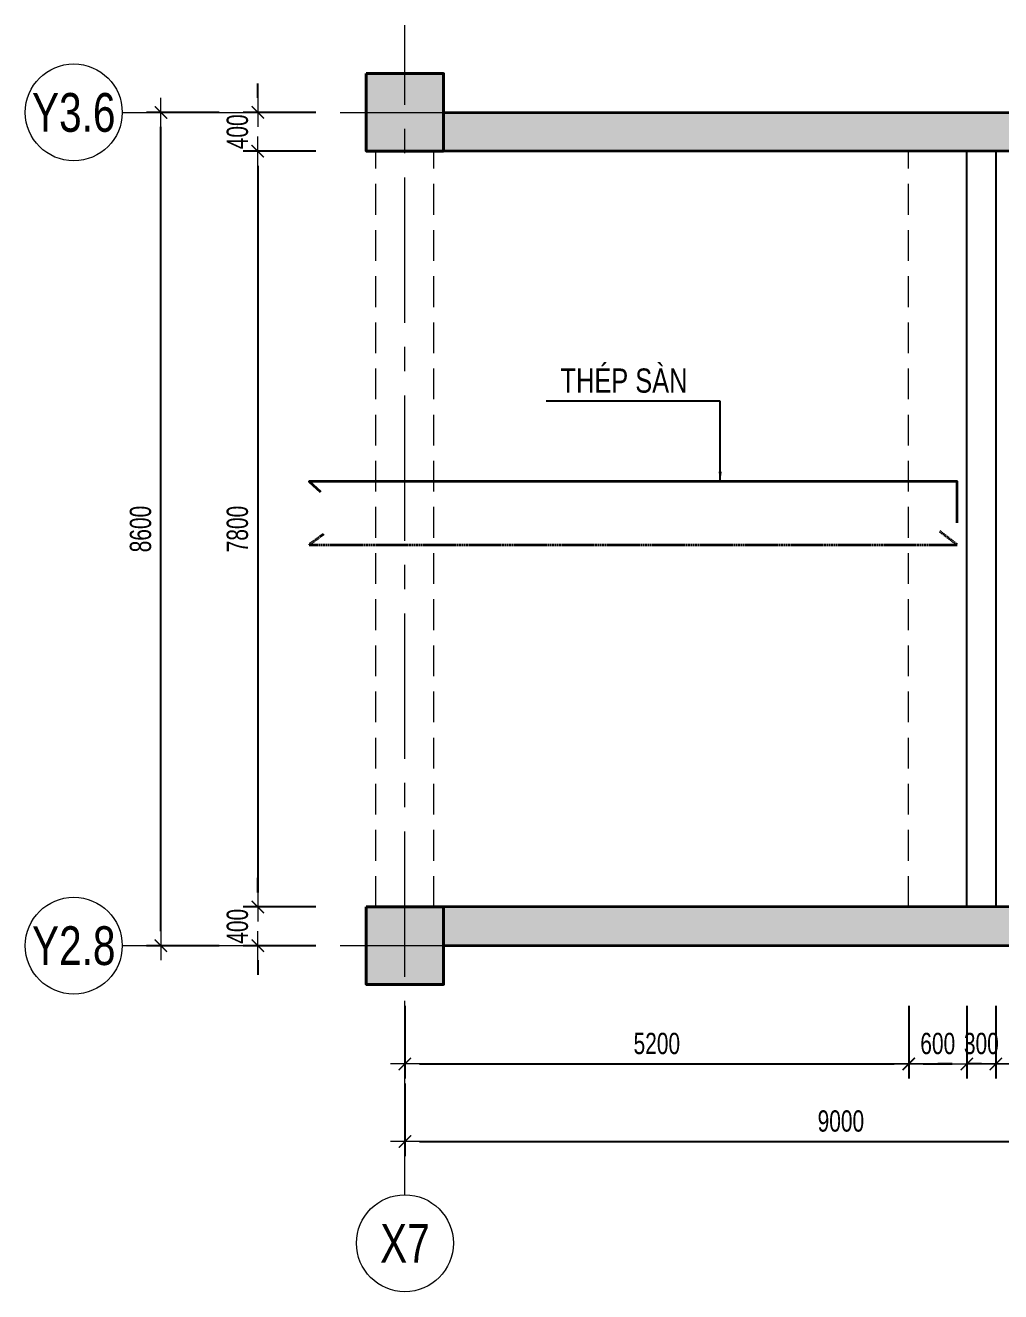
# Model space of a CAD drawing. Header units: millimetres. Extents: x -172050 to 1089997, y 452920 to 1051687.
# Drawn here: x 246907 to 256976, y 483161 to 496231 of the extents above; entities that cross this region are included whole.
import ezdxf
from ezdxf.enums import TextEntityAlignment as Align

# ---------------------------------------------------------------- set-up
doc = ezdxf.new("R2010")
doc.units = ezdxf.units.MM
doc.header["$MEASUREMENT"] = 0
for name, pattern in [('_DASH', [0.6, 0.4, -0.2]), ('CENTER2', [1.125, 0.75, -0.125, 0.125, -0.125]), ('HIDDEN2', [4.7625, 3.175, -1.5875]), ('POD_Grid$0$CENTER2', [1.125, 0.75, -0.125, 0.125, -0.125])]:
    doc.linetypes.add(name, pattern=pattern)
doc.layers.get('Defpoints').update_dxf_attribs({"color": 151, "lineweight": 9})
doc.layers.add('-L-A_OUTLINE', color=2, linetype='Continuous')
doc.layers.add('TT-TEN COT', color=3, linetype='Continuous')
for name, color, linetype, lineweight in [('kata_thep - H', 4, 'Continuous', 35), ('NDC_S_AXIS', 5, 'CENTER2', 13), ('NDC_S_BEAM', 3, 'HIDDEN2', 20), ('NDC_S_DIM', 1, 'Continuous', 15), ('NDC_S_HATCH MATERIAL', 8, 'Continuous', 13), ('NDC_S_SYMBOL', 1, 'Continuous', 15), ('NDC_S_TEXT SYMBOL', 7, 'Continuous', 20), ('PD_B1F_Col$0$NDC_S-COLUMN', 4, 'Continuous', 40), ('PD_B1F_Col$0$NDC_S_HATCH COLUMN AND WALL', 251, 'Continuous', 13), ('POD_Grid$0$NDC_S_AXIS', 5, 'POD_Grid$0$CENTER2', 13), ('Ramp wall 2.1(B1)$0$NDC_S_WALL', 6, 'Continuous', 35)]:
    doc.layers.add(name, color=color, linetype=linetype, lineweight=lineweight)
doc.styles.add('ARIAL', font='arial.ttf', dxfattribs={"width": 0.8})
doc.styles.add('NDC_ANNO', font='', dxfattribs={"width": 0.8})
doc.styles.add('NDC_ARIAL', font='arial.ttf', dxfattribs={"width": 0.85})
doc.styles.add('NDC_DIM', font='', dxfattribs={"width": 0.75})
doc.styles.get('NDC_ANNO').set_extended_font_data('Dotum')
doc.styles.get('NDC_DIM').set_extended_font_data('Dotum')
doc.dimstyles.new('A1-NDC_1-100', dxfattribs={"dimscale": 100, "dimtxt": 2.5, "dimasz": 1, "dimexe": 1, "dimexo": 0, "dimgap": 0.8, "dimtad": 1, "dimdec": 0, "dimdsep": 46, "dimtxsty": 'NDC_ARIAL', "dimblk": 'DIMMARK', "dimcen": 49999.938995, "dimdle": 1.5, "dimclrd": 1, "dimclre": 1, "dimclrt": 3, "dimadec": 0, "dimazin": 0, "dimtfac": 1, "dimtdec": 0, "dimtix": 1, "dimtmove": 2, "dimatfit": 3, "dimfxl": 1, "dimarcsym": 0})
doc.dimstyles.new('NDC_dim_100', dxfattribs={"dimscale": 100, "dimtxt": 2.2, "dimasz": 1.5, "dimexe": 1.5, "dimexo": 2.5, "dimgap": 1, "dimtad": 1, "dimdec": 0, "dimzin": 0, "dimdsep": 46, "dimtxsty": 'NDC_DIM', "dimblk": 'DIMMARK', "dimcen": 0.09, "dimdle": 1.2, "dimclrd": 1, "dimclre": 1, "dimclrt": 3, "dimadec": 0, "dimazin": 0, "dimtfac": 1, "dimtdec": 0, "dimtix": 1, "dimtofl": 0, "dimtmove": 0, "dimatfit": 3, "dimfxl": 6, "dimfxlon": 1, "dimtolj": 1, "dimtzin": 0, "dimarcsym": 0})

# ---------------------------------------------------------------- blocks, each defined once
blk = doc.blocks.new('PD_B1F_Col$0$cot')
at = {"layer": 'PD_B1F_Col$0$NDC_S_HATCH COLUMN AND WALL', "ltscale": 0.005}
h = blk.add_hatch(color=256, dxfattribs=at)
h.dxf.hatch_style = 1
h.paths.add_polyline_path([(-0.5, 0.5), (0.5, 0.5), (0.5, -0.5), (-0.5, -0.5)])
at = {"layer": 'PD_B1F_Col$0$NDC_S-COLUMN', "ltscale": 0.005}
blk.add_lwpolyline([(-0.5, 0.5), (0.5, 0.5), (0.5, -0.5), (-0.5, -0.5)], close=True, dxfattribs=at)
blk = doc.blocks.new('ramp5-2')
at = {"layer": 'NDC_S_HATCH MATERIAL'}
h = blk.add_hatch(dxfattribs=at)
h.set_pattern_fill('BT-01', color=252, scale=30, style=0, pattern_type=2)
h.set_pattern_definition([(50, (-906343.9, 141013.11), (215.178055, -18.82564), [22.5, -247.5]), (355, (-906343.9, 141013.1), (-41.6254, 225.65764), [18, -198]), (100.4514, (-906325.97, 141011.54), (173.552815, 206.831863), [19.122057, -210.342634]), (46.1842, (-906343.9, 141073.1), (320.172315, -49.655704), [33.75, -371.25]), (96.6356, (-906317.22, 141068.97), (280.39881, 292.23536), [28.68309, -315.5139]), (351.1842, (-906343.9, 141073.1), (280.39858, 292.23558), [27, -297]), (21, (-906313.9, 141058.11), (179.072116, -120.785667), [22.5, -247.5]), (326, (-906313.9, 141058.1), (72.9946, 217.545014), [18, -198]), (71.4514, (-906298.98, 141048.05), (252.06679, 96.75915), [19.122057, -210.342634]), (37.5, (-906343.9, 141013.11), (3.6479566, 99.868156), [0, -195.6, 0, -201, 0, -198.75]), (7.5, (-906343.9, 141013.11), (78.920861, 118.323514), [0, -114.6, 0, -191.1, 0, -75.75]), (327.5, (-906410.8, 141013.11), (160.146731, -6.7664615), [0, -75, 0, -234, 0, -310.5]), (317.5, (-906440.8, 141013.11), (174.95585, 30.031495), [0, -97.5, 0, -155.4, 0, -220.5]), (45, (-906343.9, 141013.11), (-90.156115, 90.156115), []), (45, (-906343.9, 141049.86), (-90.156115, 90.156115), [])])
h.paths.add_polyline_path([(800, 8600), (34300, 8600), (34300, 9000), (800, 9000)])
h = blk.add_hatch(dxfattribs=at)
h.set_pattern_fill('BT-01', color=252, scale=30, style=0, pattern_type=2)
h.set_pattern_definition([(50, (-906343.9, 132813.11), (215.178055, -18.82564), [22.5, -247.5]), (355, (-906343.9, 132813.1), (-41.6254, 225.65764), [18, -198]), (100.4514, (-906325.97, 132811.54), (173.552815, 206.831863), [19.122057, -210.342634]), (46.1842, (-906343.9, 132873.1), (320.172315, -49.655704), [33.75, -371.25]), (96.6356, (-906317.22, 132868.97), (280.39881, 292.23536), [28.68309, -315.5139]), (351.1842, (-906343.9, 132873.1), (280.39858, 292.23558), [27, -297]), (21, (-906313.9, 132858.11), (179.072116, -120.785667), [22.5, -247.5]), (326, (-906313.9, 132858.1), (72.9946, 217.545014), [18, -198]), (71.4514, (-906298.98, 132848.05), (252.06679, 96.75915), [19.122057, -210.342634]), (37.5, (-906343.9, 132813.11), (3.6479566, 99.868156), [0, -195.6, 0, -201, 0, -198.75]), (7.5, (-906343.9, 132813.11), (78.920861, 118.323514), [0, -114.6, 0, -191.1, 0, -75.75]), (327.5, (-906410.8, 132813.11), (160.146731, -6.7664615), [0, -75, 0, -234, 0, -310.5]), (317.5, (-906440.8, 132813.11), (174.95585, 30.031495), [0, -97.5, 0, -155.4, 0, -220.5]), (45, (-906343.9, 132813.11), (-90.156115, 90.156115), []), (45, (-906343.9, 132849.86), (-90.156115, 90.156115), [])])
h.paths.add_polyline_path([(800, 400), (34300, 400), (34300, 800), (800, 800)])
at = {"layer": '-L-A_OUTLINE'}
blk.add_lwpolyline([(6200, 8600), (6500, 8600), (6500, 800), (6200, 800)], close=True, dxfattribs=at)
at = {"layer": 'NDC_S_BEAM', "ltscale": 100}
for p, q in [((100, 800), (100, 8600)), ((700, 800), (700, 8600)), ((5600, 800), (5600, 8600)), ((6200, 800), (6200, 8600)), ((6500, 800), (6500, 8600))]:
    blk.add_line(p, q, dxfattribs=at)
at = {"layer": 'POD_Grid$0$NDC_S_AXIS', "ltscale": 2000}
for p, q in [((400, -2171), (400, 9899)), ((-2518, 9000), (37964, 9000)), ((-2518, 400), (37964, 400))]:
    blk.add_line(p, q, dxfattribs=at)
at = {"layer": 'Ramp wall 2.1(B1)$0$NDC_S_WALL', "ltscale": 200}
for points in [[(800, 9000), (34300, 9000), (34300, 8600), (800, 8600)], [(34300, 800), (800, 800), (800, 400), (34300, 400)]]:
    blk.add_lwpolyline(points, close=True, dxfattribs=at)
at = {"xscale": 800, "yscale": 800}
for p in [(400, 9000), (400, 400)]:
    blk.add_blockref('PD_B1F_Col$0$cot', p, dxfattribs=at)
blk = doc.blocks.new('DIMMARK')
at = {"layer": 'NDC_S_DIM', "color": 1}
blk.add_line((-1.5, 0), (1, 0), dxfattribs=at)
at = {"layer": 'NDC_S_DIM', "color": 2, "const_width": 0.1}
blk.add_lwpolyline([(-0.424, -0.424), (0.424, 0.424)], dxfattribs=at)
blk = doc.blocks.new('*D517')
at = {"layer": 'Defpoints', "color": 0, "transparency": 16777216}
for p in [(256026, 487632), (250826, 487132), (256026, 485511)]:
    blk.add_point(p, dxfattribs=at)
at = {"layer": 'NDC_S_DIM', "color": 1, "lineweight": -2, "transparency": 16777216}
for p, q in [((250826, 486111), (250826, 485361)), ((256026, 486111), (256026, 485361)), ((250976, 485511), (255876, 485511))]:
    blk.add_line(p, q, dxfattribs=at)
at = {"layer": 'NDC_S_DIM', "color": 1, "lineweight": -2, "transparency": 16777216, "xscale": 150, "yscale": 150, "zscale": 150, "rotation": 180}
blk.add_blockref('DIMMARK', (250826, 485511), dxfattribs=at)
at = {"layer": 'NDC_S_DIM', "color": 1, "lineweight": -2, "transparency": 16777216, "xscale": 150, "yscale": 150, "zscale": 150}
blk.add_blockref('DIMMARK', (256026, 485511), dxfattribs=at)
at = {"layer": 'NDC_S_DIM', "color": 3, "transparency": 16777216, "insert": (253426, 485721), "char_height": 220, "attachment_point": 5, "style": 'NDC_DIM'}
blk.add_mtext('\\A1;5200', dxfattribs=at)
blk = doc.blocks.new('*D518')
at = {"layer": 'Defpoints', "color": 0, "transparency": 16777216}
for p in [(256026, 487632), (256626, 487632), (256626, 485511)]:
    blk.add_point(p, dxfattribs=at)
at = {"layer": 'NDC_S_DIM', "color": 1, "lineweight": -2, "transparency": 16777216}
for p, q in [((256026, 486111), (256026, 485361)), ((256626, 486111), (256626, 485361)), ((256176, 485511), (256476, 485511))]:
    blk.add_line(p, q, dxfattribs=at)
at = {"layer": 'NDC_S_DIM', "color": 1, "lineweight": -2, "transparency": 16777216, "xscale": 150, "yscale": 150, "zscale": 150, "rotation": 180}
blk.add_blockref('DIMMARK', (256026, 485511), dxfattribs=at)
at = {"layer": 'NDC_S_DIM', "color": 1, "lineweight": -2, "transparency": 16777216, "xscale": 150, "yscale": 150, "zscale": 150}
blk.add_blockref('DIMMARK', (256626, 485511), dxfattribs=at)
at = {"layer": 'NDC_S_DIM', "color": 3, "transparency": 16777216, "insert": (256326, 485721), "char_height": 220, "attachment_point": 5, "style": 'NDC_DIM'}
blk.add_mtext('\\A1;600', dxfattribs=at)
blk = doc.blocks.new('*D519')
at = {"layer": 'Defpoints', "color": 0, "transparency": 16777216}
for p in [(256626, 487632), (256926, 487632), (256926, 485511)]:
    blk.add_point(p, dxfattribs=at)
at = {"layer": 'NDC_S_DIM', "color": 1, "lineweight": -2, "transparency": 16777216}
for p, q in [((256626, 486111), (256626, 485361)), ((256926, 486111), (256926, 485361)), ((256476, 485511), (256326, 485511)), ((257076, 485511), (257226, 485511))]:
    blk.add_line(p, q, dxfattribs=at)
at = {"layer": 'NDC_S_DIM', "color": 1, "lineweight": -2, "transparency": 16777216, "xscale": 150, "yscale": 150, "zscale": 150}
blk.add_blockref('DIMMARK', (256626, 485511), dxfattribs=at)
at = {"layer": 'NDC_S_DIM', "color": 1, "lineweight": -2, "transparency": 16777216, "xscale": 150, "yscale": 150, "zscale": 150, "rotation": 180}
blk.add_blockref('DIMMARK', (256926, 485511), dxfattribs=at)
at = {"layer": 'NDC_S_DIM', "color": 3, "transparency": 16777216, "insert": (256776, 485721), "char_height": 220, "attachment_point": 5, "style": 'NDC_DIM'}
blk.add_mtext('\\A1;300', dxfattribs=at)
blk = doc.blocks.new('*D520')
at = {"layer": 'Defpoints', "color": 0, "transparency": 16777216}
for p in [(256926, 487632), (257326, 487632), (257326, 485511)]:
    blk.add_point(p, dxfattribs=at)
at = {"layer": 'NDC_S_DIM', "color": 1, "lineweight": -2, "transparency": 16777216}
for p, q in [((256926, 486111), (256926, 485361)), ((257326, 486111), (257326, 485361)), ((256776, 485511), (256626, 485511)), ((257476, 485511), (257626, 485511))]:
    blk.add_line(p, q, dxfattribs=at)
at = {"layer": 'NDC_S_DIM', "color": 1, "lineweight": -2, "transparency": 16777216, "xscale": 150, "yscale": 150, "zscale": 150}
blk.add_blockref('DIMMARK', (256926, 485511), dxfattribs=at)
at = {"layer": 'NDC_S_DIM', "color": 1, "lineweight": -2, "transparency": 16777216, "xscale": 150, "yscale": 150, "zscale": 150, "rotation": 180}
blk.add_blockref('DIMMARK', (257326, 485511), dxfattribs=at)
at = {"layer": 'NDC_S_DIM', "color": 3, "transparency": 16777216, "insert": (257398, 485721), "char_height": 220, "attachment_point": 5, "style": 'NDC_DIM'}
blk.add_mtext('\\A1;400', dxfattribs=at)
blk = doc.blocks.new('*D539')
at = {"layer": 'Defpoints', "color": 0, "transparency": 16777216}
for p in [(250826, 487132), (259826, 487132), (259826, 484711)]:
    blk.add_point(p, dxfattribs=at)
at = {"layer": 'NDC_S_DIM', "color": 1, "lineweight": -2, "transparency": 16777216}
for p, q in [((250826, 485311), (250826, 484561)), ((259826, 485311), (259826, 484561)), ((250976, 484711), (259676, 484711))]:
    blk.add_line(p, q, dxfattribs=at)
at = {"layer": 'NDC_S_DIM', "color": 1, "lineweight": -2, "transparency": 16777216, "xscale": 150, "yscale": 150, "zscale": 150, "rotation": 180}
blk.add_blockref('DIMMARK', (250826, 484711), dxfattribs=at)
at = {"layer": 'NDC_S_DIM', "color": 1, "lineweight": -2, "transparency": 16777216, "xscale": 150, "yscale": 150, "zscale": 150}
blk.add_blockref('DIMMARK', (259826, 484711), dxfattribs=at)
at = {"layer": 'NDC_S_DIM', "color": 3, "transparency": 16777216, "insert": (255326, 484921), "char_height": 220, "attachment_point": 5, "style": 'NDC_DIM'}
blk.add_mtext('\\A1;9000', dxfattribs=at)
blk = doc.blocks.new('*U165')
at = {"layer": 'NDC_S_SYMBOL'}
blk.add_line((0, 5), (0, 9), dxfattribs=at)
blk.add_circle((0, 0), 5, dxfattribs=at)
at = {"layer": 'NDC_S_TEXT SYMBOL', "color": 7, "style": 'NDC_ANNO', "width": 0.8}
blk.add_attdef('GRID', text='', height=4, dxfattribs=at).set_placement((0, 0), align=Align.MIDDLE)
blk = doc.blocks.new('*U166')
at = {"layer": 'NDC_S_SYMBOL'}
blk.add_line((5, 0), (9, 0), dxfattribs=at)
blk.add_circle((0, 0), 5, dxfattribs=at)
at = {"layer": 'NDC_S_TEXT SYMBOL', "color": 7, "style": 'NDC_ANNO', "width": 0.8}
blk.add_attdef('GRID', text='', height=4, rotation=270, dxfattribs=at).set_placement((0, 0), align=Align.MIDDLE)
blk = doc.blocks.new('*D543')
at = {"layer": 'Defpoints', "color": 0, "transparency": 16777216}
for p in [(250936, 494932), (249307, 487132), (251415, 487132)]:
    blk.add_point(p, dxfattribs=at)
at = {"layer": 'NDC_S_DIM', "color": 1, "lineweight": -2, "transparency": 16777216}
for p, q in [((249907, 494932), (249157, 494932)), ((249307, 494782), (249307, 487282)), ((249907, 487132), (249157, 487132))]:
    blk.add_line(p, q, dxfattribs=at)
at = {"layer": 'NDC_S_DIM', "color": 1, "lineweight": -2, "transparency": 16777216, "xscale": 150, "yscale": 150, "zscale": 150}
for p, rotation in [((249307, 494932), 90), ((249307, 487132), 270)]:
    blk.add_blockref('DIMMARK', p, dxfattribs=dict(at, rotation=rotation))
at = {"layer": 'NDC_S_DIM', "color": 3, "transparency": 16777216, "insert": (249097, 491032), "char_height": 220, "attachment_point": 5, "rotation": 90, "style": 'NDC_DIM'}
blk.add_mtext('\\A1;7800', dxfattribs=at)
blk = doc.blocks.new('*D544')
at = {"layer": 'Defpoints', "color": 0, "transparency": 16777216}
for p in [(248307, 495332), (250186, 495332), (250990, 486732)]:
    blk.add_point(p, dxfattribs=at)
at = {"layer": 'NDC_S_DIM', "color": 1, "lineweight": -2, "transparency": 16777216}
for p, q in [((248907, 495332), (248157, 495332)), ((248307, 486882), (248307, 495182)), ((248907, 486732), (248157, 486732))]:
    blk.add_line(p, q, dxfattribs=at)
at = {"layer": 'NDC_S_DIM', "color": 1, "lineweight": -2, "transparency": 16777216, "xscale": 150, "yscale": 150, "zscale": 150}
for p, rotation in [((248307, 495332), 90), ((248307, 486732), 270)]:
    blk.add_blockref('DIMMARK', p, dxfattribs=dict(at, rotation=rotation))
at = {"layer": 'NDC_S_DIM', "color": 3, "transparency": 16777216, "insert": (248097, 491032), "char_height": 220, "attachment_point": 5, "rotation": 90, "style": 'NDC_DIM'}
blk.add_mtext('\\A1;8600', dxfattribs=at)
blk = doc.blocks.new('*D545')
at = {"layer": 'Defpoints', "color": 0, "transparency": 16777216}
for p in [(251415, 487132), (249307, 486732), (250990, 486732)]:
    blk.add_point(p, dxfattribs=at)
at = {"layer": 'NDC_S_DIM', "color": 1, "lineweight": -2, "transparency": 16777216}
for p, q in [((249307, 487282), (249307, 487432)), ((249907, 487132), (249157, 487132)), ((249907, 486732), (249157, 486732)), ((249307, 486582), (249307, 486432))]:
    blk.add_line(p, q, dxfattribs=at)
at = {"layer": 'NDC_S_DIM', "color": 1, "lineweight": -2, "transparency": 16777216, "xscale": 150, "yscale": 150, "zscale": 150}
for p, rotation in [((249307, 487132), 270), ((249307, 486732), 90)]:
    blk.add_blockref('DIMMARK', p, dxfattribs=dict(at, rotation=rotation))
at = {"layer": 'NDC_S_DIM', "color": 3, "transparency": 16777216, "insert": (249097, 486932), "char_height": 220, "attachment_point": 5, "rotation": 90, "style": 'NDC_DIM'}
blk.add_mtext('\\A1;400', dxfattribs=at)
blk = doc.blocks.new('*D546')
at = {"layer": 'Defpoints', "color": 0, "transparency": 16777216}
for p in [(249307, 495332), (250246, 495332), (250936, 494932)]:
    blk.add_point(p, dxfattribs=at)
at = {"layer": 'NDC_S_DIM', "color": 1, "lineweight": -2, "transparency": 16777216}
for p, q in [((249307, 495482), (249307, 495632)), ((249907, 495332), (249157, 495332)), ((249907, 494932), (249157, 494932)), ((249307, 494782), (249307, 494632))]:
    blk.add_line(p, q, dxfattribs=at)
at = {"layer": 'NDC_S_DIM', "color": 1, "lineweight": -2, "transparency": 16777216, "xscale": 150, "yscale": 150, "zscale": 150}
for p, rotation in [((249307, 495332), 270), ((249307, 494932), 90)]:
    blk.add_blockref('DIMMARK', p, dxfattribs=dict(at, rotation=rotation))
at = {"layer": 'NDC_S_DIM', "color": 3, "transparency": 16777216, "insert": (249097, 495132), "char_height": 220, "attachment_point": 5, "rotation": 90, "style": 'NDC_DIM'}
blk.add_mtext('\\A1;400', dxfattribs=at)

msp = doc.modelspace()

# ---------------------------------------------------------------- linework, layer by layer
at = {"layer": 'kata_thep - H', "color": 4}
msp.add_lwpolyline([(256525.6, 491094.7), (256525.6, 491522.9), (249836.3, 491522.9), (249953.9, 491417.8)], dxfattribs=at)
at = {"layer": 'kata_thep - H', "color": 4, "linetype": '_DASH', "ltscale": 20}
msp.add_lwpolyline([(249984.3, 490978.3), (249836.3, 490870.3), (256525.6, 490870.3), (256347.7, 491007.6)], dxfattribs=at)

# ---------------------------------------------------------------- block references
at = {"layer": 'NDC_S_AXIS'}
ref = msp.add_blockref('*U166', (247407.1, 495332.3), dxfattribs=dict(at, xscale=100, yscale=100, zscale=100))
ref.add_attrib('GRID', 'Y3.6', dxfattribs={"layer": 'NDC_S_TEXT SYMBOL', "color": 7, "height": 400, "style": 'NDC_ANNO', "width": 0.8}).set_placement((247407.1, 495332.3), align=Align.MIDDLE)
ref = msp.add_blockref('*U166', (247407.1, 486732.3), dxfattribs=dict(at, xscale=100, yscale=100, zscale=100))
ref.add_attrib('GRID', 'Y2.8', dxfattribs={"layer": 'NDC_S_TEXT SYMBOL', "color": 7, "height": 400, "style": 'NDC_ANNO', "width": 0.8}).set_placement((247407.1, 486732.3), align=Align.MIDDLE)
at = {"layer": 'NDC_S_AXIS', "xscale": 100, "yscale": 100, "zscale": 100}
msp.add_blockref('*U165', (250825.6, 483660.9), dxfattribs=at).add_auto_attribs({'GRID': 'X7'})
at = {"layer": 'NDC_S_DIM'}
msp.add_blockref('ramp5-2', (250425.6, 486332.3), dxfattribs=at)

# ---------------------------------------------------------------- texts
at = {"layer": 'TT-TEN COT', "style": 'ARIAL', "width": 0.75}
msp.add_text('THÉP SÀN', height=250, dxfattribs=at).set_placement((253087.3, 492595.1), align=Align.MIDDLE)

# ---------------------------------------------------------------- dimensions: what is measured, and where the dimension line sits
at = {"layer": 'NDC_S_DIM'}
for base, p1, p2, picture, middle in [((249307.1, 495332.3), (250936.1, 494932.3), (250246.1, 495332.3), '*D546', (249097, 495132.3)), ((249307.1, 487132.3), (250936.1, 494932.3), (251415.3, 487132.3), '*D543', (249097, 491032.3)), ((249307.1, 486732.3), (251415.3, 487132.3), (250989.9, 486732.3), '*D545', (249097, 486932.3))]:
    dim = msp.add_linear_dim(base=base, p1=p1, p2=p2, angle=90, dimstyle='NDC_dim_100', override={"dimtmove": 1}, dxfattribs=at)
    dim.commit()
    dim.dimension.update_dxf_attribs({"geometry": picture, "text_midpoint": middle})
dim = msp.add_linear_dim(base=(248307.1, 495332.3), p1=(250989.9, 486732.3), p2=(250186.1, 495332.3), angle=90, dimstyle='NDC_dim_100', dxfattribs=at)
dim.commit()
dim.dimension.update_dxf_attribs({"geometry": '*D544', "text_midpoint": (248097, 491032.3)})
for base, p2, picture, middle in [((256025.6, 485510.9), (256025.6, 487632.3), '*D517', (253425.6, 485721.1)), ((259825.6, 484710.9), (259825.6, 487132.3), '*D539', (255325.6, 484921.1))]:
    dim = msp.add_linear_dim(base=base, p1=(250825.6, 487132.3), p2=p2, dimstyle='NDC_dim_100', dxfattribs=at)
    dim.commit()
    dim.dimension.update_dxf_attribs({"geometry": picture, "text_midpoint": middle})
for base, p1, p2, picture, middle in [((256625.6, 485510.9), (256025.6, 487632.3), (256625.6, 487632.3), '*D518', (256325.6, 485721.1)), ((256925.6, 485510.9), (256625.6, 487632.3), (256925.6, 487632.3), '*D519', (256775.6, 485721.1))]:
    dim = msp.add_linear_dim(base=base, p1=p1, p2=p2, dimstyle='NDC_dim_100', override={"dimtmove": 1}, dxfattribs=at)
    dim.commit()
    dim.dimension.update_dxf_attribs({"geometry": picture, "text_midpoint": middle})
dim = msp.add_linear_dim(base=(257325.6, 485510.9), p1=(256925.6, 487632.3), p2=(257325.6, 487632.3), dimstyle='NDC_dim_100', override={"dimtmove": 1}, dxfattribs=at)
dim.commit()
dim.dimension.update_dxf_attribs({"geometry": '*D520', "text_midpoint": (257398, 485510.9), "dimtype": 160})

# ---------------------------------------------------------------- leaders
msp.add_leader([(254080.1, 491522.9), (254080.1, 492350.8), (252283.5, 492350.8)], dimstyle='A1-NDC_1-100')

doc.saveas('drawing.dxf')
